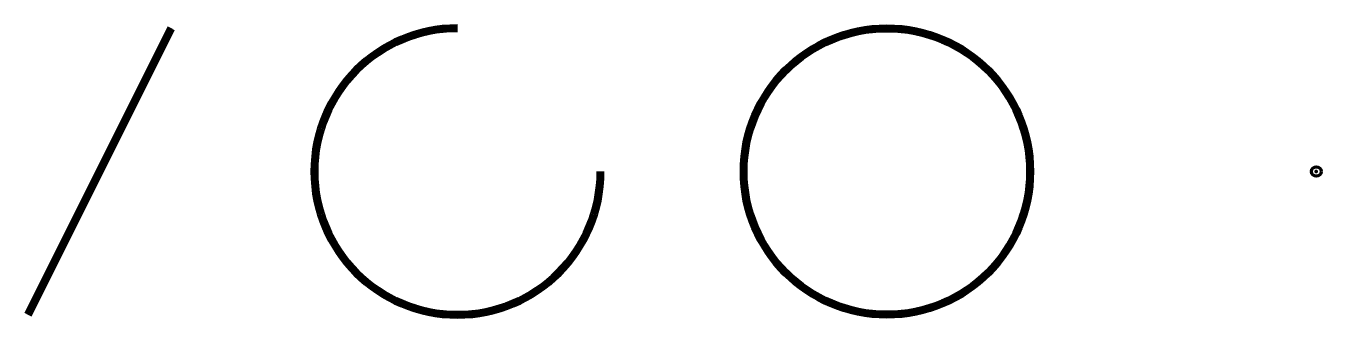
# Model space of a CAD drawing. Extents: x 60 to 331, y 30 to 90.
import ezdxf

# ---------------------------------------------------------------- set-up
doc = ezdxf.new("R2010")
doc.units = 0
doc.layers.add('construction', color=7, linetype='Continuous', lineweight=100)
doc.layers.add('marker', color=1, linetype='Continuous', lineweight=200)

msp = doc.modelspace()

# ---------------------------------------------------------------- linework, layer by layer
at = {"layer": 'construction'}
msp.add_line((60, 30), (90, 90), dxfattribs=at)
msp.add_circle((240, 60), 30, dxfattribs=at)
msp.add_arc((150, 60), 30, 90, 0, dxfattribs=at)
msp.add_point((330, 60), dxfattribs=at)
at = {"layer": 'marker'}
for p, q in [((89.55, 90.22), (59.55, 30.22)), ((90, 90), (60, 30)), ((90.45, 89.78), (60.45, 29.78))]:
    msp.add_line(p, q, dxfattribs=at)
for centre, radius in [((240, 60), 30.5), ((240, 60), 30), ((240, 60), 29.5), ((330, 60), 1)]:
    msp.add_circle(centre, radius, dxfattribs=at)
for radius in [30.5, 30, 29.5]:
    msp.add_arc((150, 60), radius, 90, 0, dxfattribs=at)

doc.saveas('drawing.dxf')
